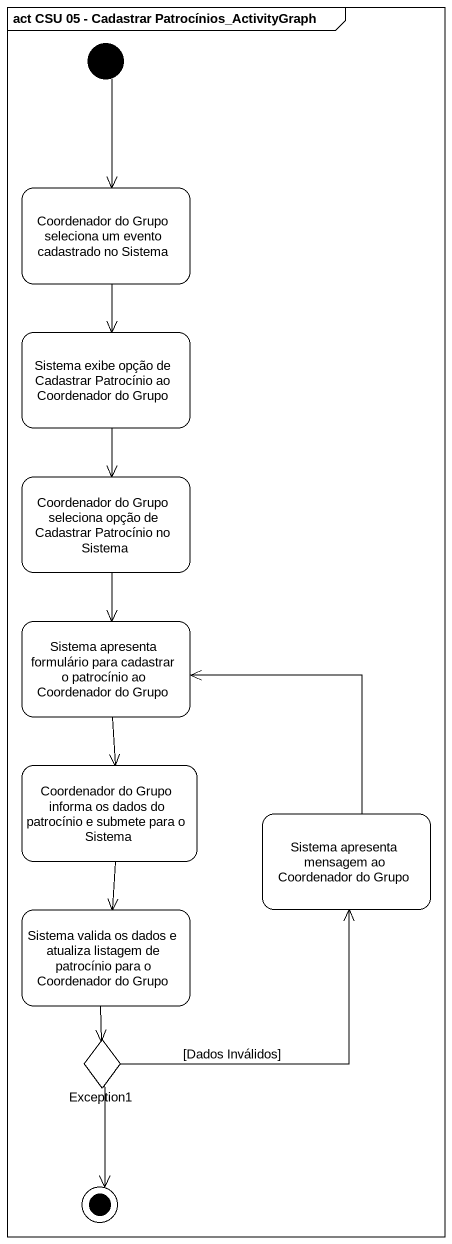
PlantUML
@startuml
mainframe act CSU 05 - Cadastrar Patrocínios_ActivityGraph
hide empty description
state "Coordenador do Grupo seleciona um evento cadastrado no Sistema" as Coordenador_do_Grupo
state "Sistema exibe opção de Cadastrar Patrocínio ao Coordenador do Grupo" as Sistema_exibe_opção_de
state "Coordenador do Grupo seleciona opção de Cadastrar Patrocínio no Sistema" as Coordenador_do_Grupo_2
state "Sistema apresenta formulário para cadastrar o patrocínio ao Coordenador do Grupo" as Sistema_apresenta
state "Coordenador do Grupo informa os dados do patrocínio e submete para o Sistema" as Coordenador_do_Grupo_3
state "Sistema apresenta mensagem ao Coordenador do Grupo" as Sistema_apresenta_mensagem
state "Sistema valida os dados e atualiza listagem de patrocínio para o Coordenador do Grupo" as Sistema_valida_os_dados_e
state Exception1 <<choice>>
[*] --> Coordenador_do_Grupo
Coordenador_do_Grupo --> Sistema_exibe_opção_de
Sistema_exibe_opção_de --> Coordenador_do_Grupo_2
Coordenador_do_Grupo_2 --> Sistema_apresenta
Sistema_apresenta --> Coordenador_do_Grupo_3
Coordenador_do_Grupo_3 --> Sistema_valida_os_dados_e
Sistema_apresenta_mensagem -up-> Sistema_apresenta
Sistema_valida_os_dados_e --> Exception1
Exception1 -up-> Sistema_apresenta_mensagem : [Dados Inválidos]
Exception1 --> [*]
@enduml
